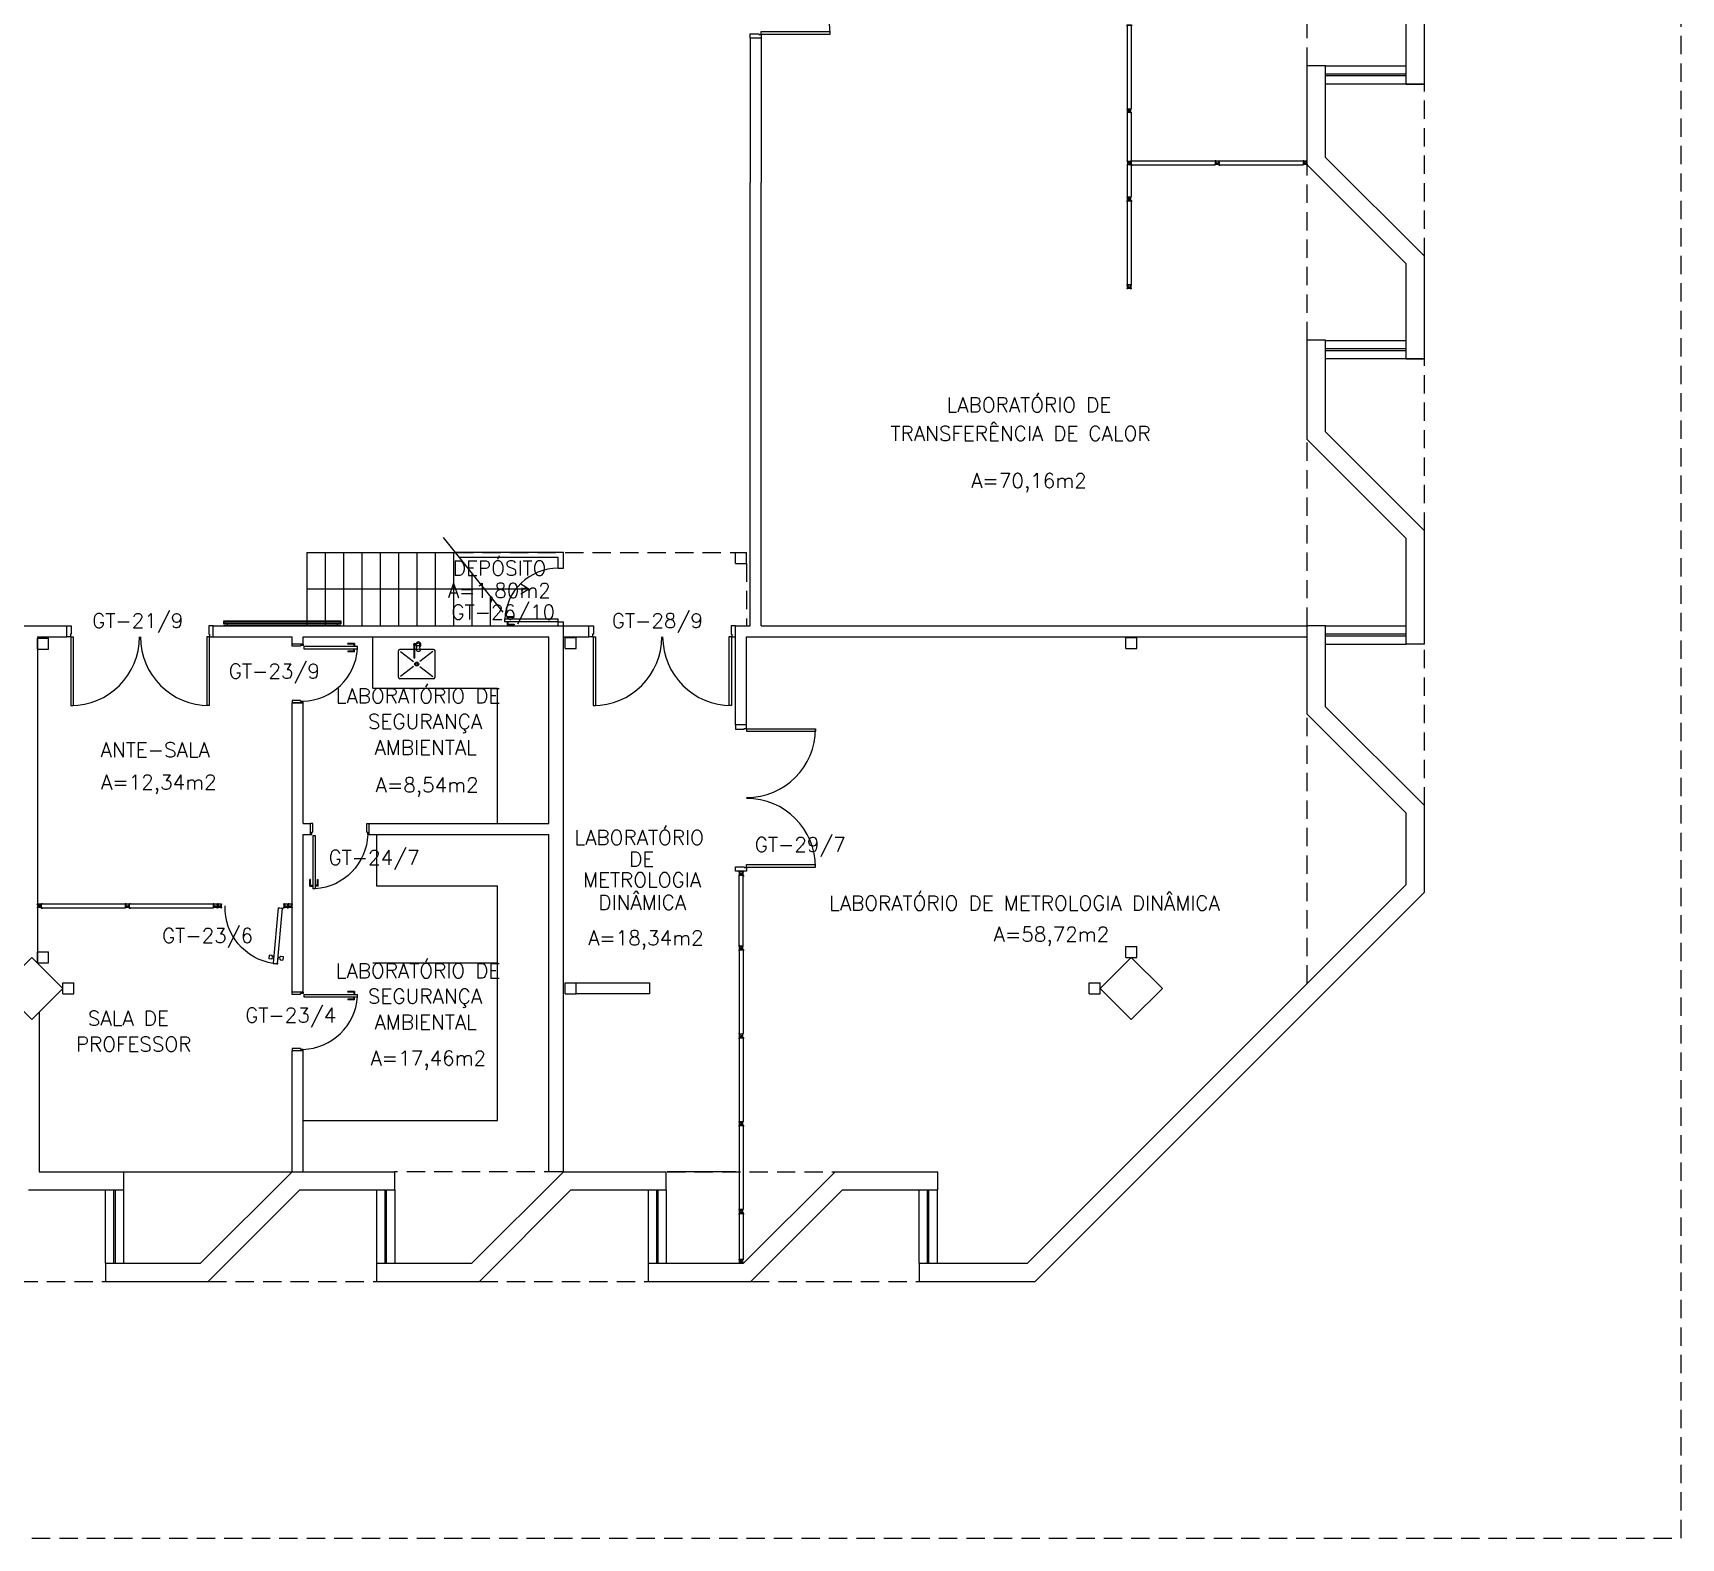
# Model space of a CAD drawing. Header units: centimetres. Extents: x -214 to 72, y 205 to 367.
# Drawn here: x 49.04 to 71.53, y 294.93 to 315.47 of the extents above; entities that cross this region are included whole.
import ezdxf

# ---------------------------------------------------------------- set-up
doc = ezdxf.new("R2010")
doc.units = ezdxf.units.CM
doc.header["$MEASUREMENT"] = 0
doc.linetypes.add('HIDDEN', pattern=[0.375, 0.25, -0.125])
doc.layers.get('0').update_dxf_attribs({"linetype": 'CONTINUOUS'})
for name, color, linetype in [('ALV', 2, 'CONTINUOUS'), ('AR-ATT01-EFL', 1, 'CONTINUOUS'), ('AREA', 2, 'CONTINUOUS'), ('BANC', 2, 'CONTINUOUS'), ('DIV', 2, 'CONTINUOUS'), ('ENDEREÇO NOVO', 2, 'CONTINUOUS'), ('ESQ', 1, 'CONTINUOUS'), ('ESTRUT', 3, 'CONTINUOUS'), ('PainelFELTRO', 2, 'CONTINUOUS'), ('PEÇAS', 1, 'CONTINUOUS'), ('PORTA', 1, 'CONTINUOUS'), ('PROJ', 1, 'HIDDEN'), ('PROJEÇÃO', 1, 'HIDDEN'), ('TEXTO', 2, 'CONTINUOUS')]:
    doc.layers.add(name, color=color, linetype=linetype)
doc.styles.add('UNB-100', font='simplex.shx', dxfattribs={"height": 0.2})

# ---------------------------------------------------------------- blocks, each defined once
blk = doc.blocks.new('PTDP')
at = {"color": 2}
for p, q in [((0.055, 1.015), (0.09, 1.015)), ((0.055, 0.075), (0.055, 1.015)), ((0.09, 0.075), (0.09, 1.015)), ((1.91, 0.075), (1.91, 1.015)), ((1.945, 1.015), (1.91, 1.015)), ((1.945, 0.075), (1.945, 1.015)), ((0.05, 0.075), (0, 0.075)), ((0, 0.075), (0, -0.075)), ((0.05, 0.04), (0.05, 0.075)), ((0.06, 0.04), (0.05, 0.04)), ((0.055, 0.075), (0.09, 0.075)), ((0.06, -0.075), (0.06, 0.04)), ((1.945, 0.075), (1.91, 0.075)), ((1.94, -0.075), (1.94, 0.04)), ((1.94, 0.04), (1.95, 0.04)), ((1.95, 0.04), (1.95, 0.075)), ((1.95, 0.075), (2, 0.075)), ((2, 0.075), (2, -0.075)), ((0, -0.075), (0.06, -0.075)), ((2, -0.075), (1.94, -0.075))]:
    blk.add_line(p, q, dxfattribs=at)
at = {"color": 1}
for centre, start, end in [((0.055, 0.075), 0, 90), ((1.945, 0.075), 90, 180)]:
    blk.add_arc(centre, 0.94, start, end, dxfattribs=at)
blk = doc.blocks.new('MTDIV')
for p, q in [((-0.0285, 0.0185), (-0.0285, 0.0285)), ((-0.0185, 0.0285), (-0.0285, 0.0285)), ((-0.0265, 0.0185), (-0.0285, 0.0185)), ((-0.0265, 0.0235), (-0.0265, 0.0265)), ((-0.0265, 0.0265), (-0.0185, 0.0265)), ((-0.0265, 0.0235), (0.0265, 0.0235)), ((-0.0215, 0.0235), (-0.0265, 0.0235)), ((-0.0265, 0.0185), (-0.0265, 0.0215)), ((-0.0265, 0.0215), (-0.0235, 0.0215)), ((-0.0235, 0.0215), (-0.0235, -0.0215)), ((-0.0215, 0.0235), (-0.0215, 0.0215)), ((-0.0215, 0.0215), (0.0215, 0.0215)), ((-0.0215, 0.0195), (0.0195, 0.0195)), ((-0.0215, 0.0195), (-0.0215, -0.0195)), ((-0.0185, 0.0265), (-0.0185, 0.0285)), ((-0.0049, 0), (0.0049, 0)), ((0, -0.0049), (0, 0.0049)), ((0.0195, 0.0095), (0.0115, 0.0095)), ((0.0115, 0.0095), (0.0115, 0.0075)), ((0.0215, 0.0075), (0.0115, 0.0075)), ((0.0135, 0.0075), (0.0135, 0.0055)), ((0.0215, 0.0055), (0.0135, 0.0055)), ((0.0185, 0.0265), (0.0185, 0.0285)), ((0.0185, 0.0285), (0.0285, 0.0285)), ((0.0185, 0.0265), (0.0265, 0.0265)), ((0.0195, 0.0195), (0.0195, 0.0095)), ((0.0215, 0.0235), (0.0215, 0.0075)), ((0.0215, 0.0235), (0.0265, 0.0235)), ((0.0215, 0.0055), (0.0215, -0.0055)), ((0.0235, 0.0215), (0.0235, -0.0215)), ((0.0265, 0.0215), (0.0235, 0.0215)), ((0.0265, 0.0235), (0.0265, 0.0265)), ((0.0265, 0.0185), (0.0265, 0.0215)), ((0.0265, 0.0185), (0.0285, 0.0185)), ((0.0285, 0.0185), (0.0285, 0.0285)), ((-0.0285, -0.0185), (-0.0285, -0.0285)), ((-0.0285, -0.0185), (-0.0265, -0.0185)), ((-0.0185, -0.0285), (-0.0285, -0.0285)), ((-0.0265, -0.0185), (-0.0265, -0.0215)), ((-0.0265, -0.0215), (-0.0235, -0.0215)), ((0.0265, -0.0235), (-0.0265, -0.0235)), ((-0.0265, -0.0235), (-0.0265, -0.0265)), ((-0.0215, -0.0235), (-0.0265, -0.0235)), ((-0.0185, -0.0265), (-0.0265, -0.0265)), ((-0.0215, -0.0195), (0.0195, -0.0195)), ((-0.0215, -0.0215), (0.0215, -0.0215)), ((-0.0215, -0.0215), (-0.0215, -0.0235)), ((-0.0185, -0.0265), (-0.0185, -0.0285)), ((0.0215, -0.0075), (0.0115, -0.0075)), ((0.0115, -0.0075), (0.0115, -0.0095)), ((0.0195, -0.0095), (0.0115, -0.0095)), ((0.0215, -0.0055), (0.0135, -0.0055)), ((0.0135, -0.0055), (0.0135, -0.0075)), ((0.0185, -0.0265), (0.0185, -0.0285)), ((0.0265, -0.0265), (0.0185, -0.0265)), ((0.0185, -0.0285), (0.0285, -0.0285)), ((0.0195, -0.0095), (0.0195, -0.0195)), ((0.0215, -0.0075), (0.0215, -0.0235)), ((0.0215, -0.0235), (0.0265, -0.0235)), ((0.0265, -0.0215), (0.0235, -0.0215)), ((0.0265, -0.0185), (0.0265, -0.0215)), ((0.0285, -0.0185), (0.0265, -0.0185)), ((0.0265, -0.0235), (0.0265, -0.0265)), ((0.0285, -0.0185), (0.0285, -0.0285))]:
    blk.add_line(p, q)
blk = doc.blocks.new('DIV12')
for p, q in [((-0.005, 0), (0.005, 0)), ((0, -0.005), (0, 0.005)), ((0.024, 0.018), (0.028, 0.018)), ((0.024, 0.018), (0.024, 0.016)), ((0.024, 0.016), (0.028, 0.016)), ((0.028, 0.03), (0.043, 0.03)), ((0.028, 0.018), (0.028, 0.03)), ((0.028, -0.017), (0.028, 0.016)), ((0.03, 0.028), (1.169, 0.028)), ((0.03, -0.029), (0.03, 0.028)), ((0.043, 0.03), (0.043, 0.028)), ((0.024, -0.017), (0.028, -0.017)), ((0.024, -0.017), (0.024, -0.019)), ((0.024, -0.019), (0.028, -0.019)), ((0.028, -0.031), (0.028, -0.019)), ((0.028, -0.031), (0.043, -0.031)), ((0.03, -0.029), (1.169, -0.029)), ((0.043, -0.029), (0.043, -0.031))]:
    blk.add_line(p, q)
blk = doc.blocks.new('PE80')
at = {"color": 2}
for p, q in [((0.075, 0), (-0.075, 0)), ((-0.075, -0.03), (-0.075, 0)), ((0.075, 0), (0.075, -0.02)), ((0.04, -0.03), (-0.075, -0.03)), ((0.075, -0.02), (0.04, -0.02)), ((0.04, -0.03), (0.04, -0.02)), ((0.085, -0.03), (0.817, -0.03)), ((0.085, -0.03), (0.085, -0.065)), ((0.085, -0.065), (0.817, -0.065)), ((0.817, -0.065), (0.817, -0.03)), ((0.04, -0.771), (-0.075, -0.771)), ((-0.075, -0.771), (-0.075, -0.801)), ((0.075, -0.801), (-0.075, -0.801)), ((0.04, -0.771), (0.04, -0.781)), ((0.075, -0.781), (0.04, -0.781)), ((0.075, -0.801), (0.075, -0.781))]:
    blk.add_line(p, q, dxfattribs=at)
at = {"color": 1}
for p, q in [((0.777, 0.01), (0.687, 0.01)), ((0.687, 0), (0.687, 0.01)), ((0.777, 0.01), (0.777, -0.03)), ((0.767, 0), (0.687, 0)), ((0.767, -0.095), (0.687, -0.095)), ((0.687, -0.095), (0.687, -0.105)), ((0.777, -0.105), (0.687, -0.105)), ((0.767, 0), (0.767, -0.03)), ((0.767, -0.095), (0.767, -0.065)), ((0.777, -0.105), (0.777, -0.065))]:
    blk.add_line(p, q, dxfattribs=at)
blk.add_arc((0.049, -0.012), 0.769, 271.908, 356.074, dxfattribs=at)
blk = doc.blocks.new('INOXA1-P')
for p, q in [((0.12, 0.23), (0.12, 0.047)), ((0.22, 0.25), (0.14, 0.25)), ((0.5, 0.25), (0.22, 0.25)), ((0.52, 0.23), (0.52, -0.23)), ((0.043, 0.008), (0.043, -0.022)), ((0.062, 0.04), (0.071, 0.04)), ((0.131, 0.048), (0.076, 0.043)), ((0.131, -0.002), (0.076, 0.003)), ((0.15, 0.22), (0.287, 0.043)), ((0.353, 0.043), (0.49, 0.22)), ((0.22, -0.027), (0.054, -0.027)), ((0.22, -0.037), (0.054, -0.037)), ((0.063, -0.003), (0.063, -0.021)), ((0.12, -0.001), (0.12, -0.027)), ((0.12, -0.037), (0.12, -0.23)), ((0.15, -0.22), (0.287, -0.043)), ((0.231, -0.027), (0.22, -0.027)), ((0.231, -0.037), (0.22, -0.037)), ((0.353, -0.043), (0.49, -0.22)), ((0.22, -0.25), (0.14, -0.25)), ((0.5, -0.25), (0.22, -0.25))]:
    blk.add_line(p, q)
blk.add_lwpolyline([(0.076, 0.003), (0.072, 0.004), (0.069, 0.009), (0.067, 0.015), (0.066, 0.023), (0.067, 0.031), (0.069, 0.037), (0.072, 0.042), (0.076, 0.043)])
blk.add_lwpolyline([(0.131, 0.048), (0.137, 0.046), (0.143, 0.041), (0.147, 0.033), (0.148, 0.023), (0.147, 0.013), (0.143, 0.006), (0.137, 0), (0.131, -0.002), (0.125, 0), (0.119, 0.006), (0.115, 0.013), (0.114, 0.023), (0.115, 0.033), (0.119, 0.041), (0.125, 0.046)], close=True)
for radius in [0.0266, 0.0163]:
    blk.add_circle((0.32, 0), radius)
for centre, radius, start, end in [((0.14, 0.23), 0.02, 90, 180), ((0.5, 0.23), 0.02, 360, 90), ((0.054, 0.023), 0.0349, 36.1705, 252.2568), ((0.054, 0.023), 0.0189, 62.7367, 235.7375), ((0.073, -0.003), 0.01, 102.8285, 180), ((0.054, 0.023), 0.0349, 285.5373, 323.9987), ((0.054, -0.032), 0.0145, 20.161, 339.839), ((0.054, -0.032), 0.005, 90.0037, 269.9963), ((0.231, -0.032), 0.00738, 222.6559, 137.3441), ((0.231, -0.032), 0.005, 269.9935, 90.0065), ((0.14, -0.23), 0.02, 180, 270), ((0.5, -0.23), 0.02, 270, 360)]:
    blk.add_arc(centre, radius, start, end)
blk = doc.blocks.new('PLXD')
at = {"color": 1}
for p, q in [((-0.194, 0.727), (-0.233, 0.723)), ((-0.229, 0.673), (-0.233, 0.723)), ((-0.189, 0.677), (-0.229, 0.673)), ((-0.192, 0.712), (-0.194, 0.727)), ((-0.164, 0.714), (-0.192, 0.712)), ((-0.162, 0.694), (-0.19, 0.692)), ((-0.189, 0.677), (-0.19, 0.692)), ((-0.107, 0.719), (-0.079, 0.722)), ((-0.106, 0.7), (-0.077, 0.702)), ((-0.08, 0.737), (-0.041, 0.74)), ((-0.079, 0.722), (-0.08, 0.737)), ((-0.076, 0.687), (-0.077, 0.702)), ((-0.076, 0.687), (-0.036, 0.691)), ((-0.036, 0.691), (-0.041, 0.74))]:
    blk.add_line(p, q, dxfattribs=at)
at = {"color": 2}
for p, q in [((-0.172, 0.786), (-0.161, 0.787)), ((-0.172, 0.786), (-0.171, 0.772)), ((-0.169, 0.772), (-0.171, 0.772)), ((-0.17, 0.784), (-0.114, 0.789)), ((-0.17, 0.784), (-0.103, 0.028)), ((-0.159, 0.792), (-0.161, 0.792)), ((-0.161, 0.792), (-0.161, 0.787)), ((-0.159, 0.792), (-0.159, 0.787)), ((-0.159, 0.787), (-0.126, 0.79)), ((-0.124, 0.795), (-0.126, 0.795)), ((-0.126, 0.795), (-0.126, 0.79)), ((-0.124, 0.795), (-0.124, 0.79)), ((-0.124, 0.79), (-0.112, 0.791)), ((-0.114, 0.789), (-0.046, 0.033)), ((-0.112, 0.791), (-0.11, 0.777)), ((-0.11, 0.777), (-0.112, 0.777)), ((-0.105, 0.026), (-0.106, 0.04)), ((-0.104, 0.04), (-0.106, 0.04)), ((-0.105, 0.026), (-0.093, 0.027)), ((-0.103, 0.028), (-0.046, 0.033)), ((-0.092, 0.022), (-0.093, 0.027)), ((-0.09, 0.022), (-0.092, 0.022)), ((-0.091, 0.027), (-0.058, 0.03)), ((-0.09, 0.022), (-0.091, 0.027)), ((-0.057, 0.025), (-0.058, 0.03)), ((-0.055, 0.025), (-0.057, 0.025)), ((-0.056, 0.03), (-0.044, 0.031)), ((-0.055, 0.025), (-0.056, 0.03)), ((-0.045, 0.045), (-0.047, 0.045)), ((-0.044, 0.031), (-0.045, 0.045)), ((-0.008, 0), (0.006, 0)), ((0, 0.007), (0, -0.006))]:
    blk.add_line(p, q, dxfattribs=at)
at = {"color": 1}
blk.add_arc((-0.064, 0.029), 0.764, 98.125, 182.1419, dxfattribs=at)
blk = doc.blocks.new('PainelFELTRO')
at = {"layer": 'PainelFELTRO'}
blk.add_hatch(color=2, dxfattribs=at).paths.add_polyline_path([(0.01, 0.06), (0.01, 0.03), (1.59, 0.03), (1.59, 0.06)])
for p, q in [((1.6, 0.07), (0, 0.07)), ((0, 0.07), (0, 0.02)), ((0, 0.02), (1.6, 0.02)), ((1.6, 0.02), (1.6, 0.07))]:
    blk.add_line(p, q, dxfattribs=at)
at = {"layer": 'PainelFELTRO', "color": 1}
for p, q in [((0, 0), (1.6, 0)), ((0.05, 0.02), (0.05, 0)), ((1.55, 0), (1.55, 0.02))]:
    blk.add_line(p, q, dxfattribs=at)
at = {"layer": 'PainelFELTRO', "color": 2}
for p, q in [((1.59, 0.06), (0.01, 0.06)), ((0.01, 0.06), (0.01, 0.03)), ((0.01, 0.03), (1.59, 0.03)), ((1.59, 0.03), (1.59, 0.06))]:
    blk.add_line(p, q, dxfattribs=at)

msp = doc.modelspace()

# ---------------------------------------------------------------- linework, layer by layer
at = {"color": 2}
for p, q in [((58.675, 299.362), (58.675, 299.348)), ((58.675, 299.362), (58.687, 299.362)), ((58.677, 299.348), (58.675, 299.348)), ((58.677, 299.36), (58.677, 298.728)), ((58.677, 299.36), (58.734, 299.36)), ((58.687, 299.367), (58.687, 299.362)), ((58.689, 299.367), (58.687, 299.367)), ((58.689, 299.367), (58.689, 299.362)), ((58.689, 299.362), (58.722, 299.362)), ((58.7, 299.391), (58.711, 299.391)), ((58.706, 299.396), (58.706, 299.386)), ((58.722, 299.367), (58.722, 299.362)), ((58.724, 299.367), (58.722, 299.367)), ((58.724, 299.367), (58.724, 299.362)), ((58.724, 299.362), (58.736, 299.362)), ((58.734, 299.36), (58.734, 298.728)), ((58.736, 299.348), (58.734, 299.348)), ((58.736, 299.362), (58.736, 299.348)), ((58.677, 298.691), (58.677, 298.681)), ((58.734, 298.691), (58.734, 298.681))]:
    msp.add_line(p, q, dxfattribs=at)
at = {"layer": 'ALV'}
for p, q in [((68.029, 314.775), (68.029, 316.175)), ((67.779, 314.775), (67.779, 316.071)), ((58.98, 315.402), (58.83, 315.402)), ((58.83, 315.402), (58.83, 313.43)), ((58.98, 315.402), (58.98, 313.43)), ((66.679, 315.025), (66.429, 315.025)), ((66.429, 313.671), (66.429, 315.025)), ((66.679, 313.774), (66.679, 315.025)), ((68.029, 314.775), (67.779, 314.775)), ((67.779, 314.775), (68.029, 314.775)), ((66.429, 313.671), (67.779, 312.321)), ((66.679, 313.774), (68.029, 312.424)), ((58.83, 307.381), (58.83, 313.43)), ((58.98, 307.381), (58.98, 313.43)), ((67.779, 311.024), (67.779, 312.321)), ((68.029, 311.024), (68.029, 312.424)), ((66.679, 311.278), (66.429, 311.278)), ((66.429, 309.924), (66.429, 311.278)), ((66.679, 310.028), (66.679, 311.278)), ((68.029, 311.024), (67.779, 311.024)), ((67.779, 311.024), (68.029, 311.024)), ((66.429, 309.924), (67.779, 308.574)), ((66.679, 310.028), (68.029, 308.678)), ((67.779, 307.131), (67.779, 308.574)), ((68.029, 307.131), (68.029, 308.678)), ((68.029, 307.131), (68.029, 308.678)), ((58.63, 308.231), (58.63, 308.381)), ((58.63, 308.381), (58.78, 308.381)), ((58.78, 308.231), (58.78, 308.381)), ((56.21, 308.166), (56.28, 308.166)), ((58.63, 308.231), (58.78, 308.231)), ((48.554, 307.381), (49.504, 307.381)), ((51.504, 307.381), (56.28, 307.381)), ((56.21, 307.435), (56.28, 307.435)), ((56.28, 306.031), (56.28, 307.381)), ((56.29, 307.381), (56.63, 307.381)), ((56.63, 307.231), (56.63, 307.381)), ((58.63, 307.381), (58.83, 307.381)), ((58.63, 306.031), (58.63, 307.381)), ((58.98, 307.381), (66.429, 307.381)), ((66.429, 306.174), (66.429, 307.381)), ((66.679, 307.381), (66.429, 307.381)), ((66.679, 306.277), (66.679, 307.381)), ((49.104, 307.231), (49.104, 303.531)), ((49.104, 307.231), (49.504, 307.231)), ((49.104, 307.213), (49.254, 307.213)), ((49.104, 307.063), (49.104, 307.213)), ((49.254, 307.063), (49.254, 307.213)), ((51.504, 307.231), (52.58, 307.231)), ((52.58, 307.131), (52.58, 307.231)), ((52.73, 307.231), (56.08, 307.231)), ((52.73, 307.131), (52.73, 307.231)), ((56.08, 304.681), (56.08, 307.231)), ((56.28, 307.231), (56.63, 307.231)), ((56.305, 307.07), (56.305, 307.22)), ((56.305, 307.22), (56.455, 307.22)), ((56.455, 307.07), (56.455, 307.22)), ((58.78, 307.231), (66.429, 307.231)), ((58.78, 306.031), (58.78, 307.231)), ((63.954, 307.073), (63.954, 307.223)), ((63.954, 307.223), (64.104, 307.223)), ((64.104, 307.073), (64.104, 307.223)), ((49.104, 307.063), (49.254, 307.063)), ((52.73, 307.131), (52.58, 307.131)), ((56.305, 307.07), (56.455, 307.07)), ((63.954, 307.073), (64.104, 307.073)), ((68.029, 307.131), (67.779, 307.131)), ((52.58, 303.531), (52.581, 306.33)), ((52.58, 306.33), (52.73, 306.33)), ((52.73, 304.681), (52.73, 306.33)), ((66.679, 306.277), (68.029, 304.927)), ((56.28, 299.931), (56.28, 306.031)), ((66.429, 306.174), (67.779, 304.824)), ((68.029, 303.744), (68.029, 304.927)), ((52.73, 304.681), (52.83, 304.681)), ((53.631, 304.681), (56.08, 304.681)), ((67.779, 303.848), (67.779, 304.824)), ((52.73, 304.531), (52.83, 304.531)), ((52.73, 302.381), (52.73, 304.531)), ((53.631, 304.531), (56.08, 304.531)), ((56.08, 299.931), (56.08, 304.531)), ((62.612, 298.681), (67.779, 303.848)), ((62.716, 298.431), (68.029, 303.744)), ((49.104, 303.531), (49.104, 302.78)), ((52.581, 302.366), (52.58, 303.531)), ((49.104, 302.78), (49.104, 302.93)), ((49.104, 302.93), (49.254, 302.93)), ((49.254, 302.78), (49.254, 302.93)), ((63.954, 303.005), (64.104, 303.005)), ((63.954, 302.855), (63.954, 303.005)), ((64.104, 302.855), (64.104, 303.005)), ((49.104, 302.78), (49.254, 302.78)), ((63.954, 302.855), (64.104, 302.855)), ((49.453, 302.356), (49.453, 302.506)), ((49.453, 302.506), (49.603, 302.506)), ((49.603, 302.356), (49.603, 302.506)), ((56.305, 302.356), (56.305, 302.506)), ((56.305, 302.506), (56.455, 302.506)), ((56.455, 302.356), (56.455, 302.506)), ((63.455, 302.356), (63.455, 302.506)), ((63.455, 302.506), (63.605, 302.506)), ((63.605, 302.356), (63.605, 302.506)), ((49.453, 302.356), (49.603, 302.356)), ((56.305, 302.356), (56.455, 302.356)), ((63.455, 302.356), (63.605, 302.356)), ((49.129, 302.107), (49.129, 299.931)), ((52.58, 299.931), (52.58, 301.58)), ((52.73, 299.931), (52.73, 301.58)), ((49.129, 299.931), (50.282, 299.931)), ((50.282, 299.681), (50.282, 299.931)), ((51.33, 298.681), (52.58, 299.931)), ((52.58, 299.931), (53.982, 299.931)), ((53.982, 299.681), (53.982, 299.931)), ((55.03, 298.681), (56.28, 299.931)), ((56.28, 299.931), (57.682, 299.931)), ((57.682, 299.681), (57.682, 299.931)), ((58.737, 298.681), (59.987, 299.931)), ((59.987, 299.931), (61.389, 299.931)), ((61.389, 299.681), (61.389, 299.931)), ((48.984, 299.681), (50.282, 299.681)), ((51.434, 298.431), (52.684, 299.681)), ((52.684, 299.681), (53.982, 299.681)), ((55.134, 298.431), (56.384, 299.681)), ((56.384, 299.681), (57.682, 299.681)), ((58.84, 298.431), (60.09, 299.681)), ((60.09, 299.681), (61.389, 299.681)), ((50.032, 298.681), (51.33, 298.681)), ((50.032, 298.681), (50.032, 298.431)), ((53.732, 298.681), (55.03, 298.681)), ((53.732, 298.681), (53.732, 298.431)), ((57.439, 298.681), (58.737, 298.681)), ((57.439, 298.681), (57.439, 298.431)), ((61.133, 298.681), (62.612, 298.681)), ((61.133, 298.681), (61.133, 298.431)), ((50.032, 298.431), (51.434, 298.431)), ((53.732, 298.431), (55.134, 298.431)), ((57.439, 298.431), (58.84, 298.431)), ((61.133, 298.431), (62.716, 298.431))]:
    msp.add_line(p, q, dxfattribs=at)
at = {"layer": 'AR-ATT01-EFL'}
for q in [(52.78, 307.881), (55.702, 307.95), (55.702, 307.811)]:
    msp.add_line((55.811, 307.881), q, dxfattribs=at)
at = {"layer": 'BANC'}
for p, q in [((56.28, 308.381), (54.804, 308.381)), ((56.21, 308.311), (54.86, 308.311)), ((56.21, 308.166), (56.21, 308.311)), ((56.28, 308.166), (56.28, 308.381)), ((56.21, 307.381), (56.21, 307.435)), ((56.28, 307.381), (56.28, 307.435)), ((56.455, 302.506), (57.455, 302.506)), ((57.455, 302.506), (57.455, 302.356)), ((57.455, 302.356), (56.455, 302.356)), ((50.282, 299.931), (52.58, 299.931)), ((58.63, 299.931), (57.695, 299.931))]:
    msp.add_line(p, q, dxfattribs=at)
at = {"layer": 'DIV'}
for p, q in [((63.972, 314.381), (63.972, 313.728)), ((64.029, 314.381), (64.029, 313.728)), ((63.972, 313.671), (63.972, 313.238)), ((64.029, 313.671), (64.029, 313.238)), ((58.711, 304.002), (58.7, 304.002)), ((58.705, 303.997), (58.705, 304.007)), ((58.675, 303.974), (58.675, 303.959)), ((58.687, 303.974), (58.675, 303.974)), ((58.675, 303.959), (58.677, 303.959)), ((58.734, 303.972), (58.677, 303.972)), ((58.677, 303.015), (58.677, 303.972)), ((58.687, 303.979), (58.687, 303.974)), ((58.687, 303.979), (58.689, 303.979)), ((58.689, 303.979), (58.689, 303.974)), ((58.722, 303.974), (58.689, 303.974)), ((58.722, 303.979), (58.722, 303.974)), ((58.722, 303.979), (58.724, 303.979)), ((58.724, 303.979), (58.724, 303.974)), ((58.736, 303.974), (58.724, 303.974)), ((58.734, 303.015), (58.734, 303.972)), ((58.734, 303.959), (58.736, 303.959)), ((58.736, 303.974), (58.736, 303.959))]:
    msp.add_line(p, q, dxfattribs=at)
at = {"layer": 'ESQ'}
for p, q in [((66.679, 315.025), (67.779, 315.025)), ((67.779, 314.91), (66.679, 314.91)), ((66.679, 314.89), (67.779, 314.89)), ((67.779, 314.775), (66.679, 314.775)), ((66.679, 311.274), (67.779, 311.274)), ((67.779, 311.159), (66.679, 311.159)), ((66.679, 311.139), (67.779, 311.139)), ((67.779, 311.024), (66.679, 311.024)), ((54.64, 308.588), (55.453, 307.566)), ((52.78, 308.381), (54.804, 308.381)), ((52.78, 308.381), (52.78, 307.381)), ((53.03, 308.381), (53.03, 307.381)), ((53.28, 308.381), (53.28, 307.381)), ((53.53, 308.381), (53.53, 307.381)), ((53.78, 308.381), (53.78, 307.381)), ((54.03, 308.381), (54.03, 307.381)), ((54.28, 308.381), (54.28, 307.381)), ((54.53, 308.381), (54.53, 307.381)), ((54.78, 308.381), (54.78, 307.381)), ((55.03, 308.097), (55.03, 307.381)), ((55.28, 307.782), (55.28, 307.381)), ((66.679, 307.381), (67.779, 307.381)), ((67.779, 307.266), (66.679, 307.266)), ((66.679, 307.246), (67.779, 307.246)), ((66.679, 307.131), (67.779, 307.131)), ((50.029, 299.681), (50.029, 298.681)), ((50.144, 299.681), (50.144, 298.681)), ((50.164, 299.681), (50.164, 298.681)), ((50.279, 299.681), (50.279, 298.681)), ((53.729, 299.681), (53.729, 298.681)), ((53.844, 299.681), (53.844, 298.681)), ((53.864, 299.681), (53.864, 298.681)), ((53.979, 299.681), (53.979, 298.681)), ((57.435, 299.681), (57.435, 298.681)), ((57.55, 299.681), (57.55, 298.681)), ((57.57, 299.681), (57.57, 298.681)), ((57.685, 299.681), (57.685, 298.681)), ((61.129, 299.681), (61.129, 298.681)), ((61.244, 299.681), (61.244, 298.681)), ((61.264, 299.681), (61.264, 298.681)), ((61.379, 299.681), (61.379, 298.681))]:
    msp.add_line(p, q, dxfattribs=at)
at = {"layer": 'ESQ', "linetype": 'HIDDEN'}
for p, q in [((54.804, 308.381), (58.63, 308.381)), ((58.78, 308.231), (58.78, 307.381))]:
    msp.add_line(p, q, dxfattribs=at)
at = {"layer": 'ESTRUT'}
for points in [[(49.029, 302.007), (49.453, 302.431), (49.029, 302.855), (48.605, 302.431)], [(64.029, 302.007), (64.453, 302.431), (64.029, 302.855), (63.605, 302.431)]]:
    msp.add_lwpolyline(points, close=True, dxfattribs=at)
at = {"layer": 'PEÇAS', "linetype": 'Continuous'}
for p, q in [((53.68, 306.531), (53.68, 307.231)), ((53.68, 306.531), (55.38, 306.531)), ((55.38, 304.681), (55.38, 306.531)), ((53.731, 304.531), (53.731, 303.831)), ((53.731, 303.831), (55.38, 303.831)), ((55.38, 300.631), (55.38, 303.831)), ((53.68, 302.782), (55.38, 302.782)), ((52.73, 300.631), (55.38, 300.631))]:
    msp.add_line(p, q, dxfattribs=at)
at = {"layer": 'PORTA'}
for p, q in [((55.479, 307.47), (55.479, 307.435)), ((56.21, 307.47), (55.479, 307.47)), ((56.21, 307.435), (55.479, 307.435)), ((55.519, 307.51), (55.519, 307.47)), ((55.519, 307.51), (55.609, 307.51)), ((55.519, 307.395), (55.519, 307.435)), ((55.519, 307.395), (55.609, 307.395)), ((55.529, 307.5), (55.529, 307.47)), ((55.529, 307.5), (55.609, 307.5)), ((55.529, 307.405), (55.529, 307.435)), ((55.529, 307.405), (55.609, 307.405)), ((55.609, 307.5), (55.609, 307.51)), ((55.609, 307.405), (55.609, 307.395)), ((56.21, 307.435), (56.21, 307.47))]:
    msp.add_line(p, q, dxfattribs=at)
msp.add_arc((56.21, 307.435), 0.731, 90, 177.3429, dxfattribs=at)
at = {"layer": 'PROJ'}
for p, q in [((71.529, 294.931), (71.529, 339.931)), ((68.029, 312.424), (68.029, 314.775)), ((68.029, 308.678), (68.029, 311.024)), ((68.029, 304.927), (68.029, 307.131)), ((47.734, 298.431), (50.032, 298.431)), ((51.434, 298.431), (53.732, 298.431)), ((55.134, 298.431), (57.439, 298.431)), ((58.84, 298.431), (61.133, 298.431)), ((26.529, 294.931), (71.529, 294.931))]:
    msp.add_line(p, q, dxfattribs=at)
at = {"layer": 'PROJEÇÃO'}
for p, q in [((66.429, 315.025), (66.429, 317.421)), ((66.429, 311.278), (66.429, 313.671)), ((66.429, 307.381), (66.429, 309.924)), ((66.429, 302.498), (66.429, 306.174)), ((50.282, 299.931), (52.587, 299.931)), ((56.268, 299.931), (53.976, 299.931)), ((57.695, 299.931), (59.987, 299.931))]:
    msp.add_line(p, q, dxfattribs=at)

# ---------------------------------------------------------------- block references
at = {"layer": 'ALV', "color": 6, "xscale": -1}
msp.add_blockref('PainelFELTRO', (53.246, 307.381), dxfattribs=at)
at = {"layer": 'DIV'}
for name, p, rotation in [('DIV12', (64, 315.609), 270), ('MTDIV', (64, 314.409), 180), ('MTDIV', (65.2, 313.699), 270), ('MTDIV', (66.4, 313.699), 180), ('MTDIV', (64, 313.209), 180), ('DIV12', (64, 313.209), 270), ('MTDIV', (64, 312.009), 270), ('MTDIV', (58.705, 304.002), 270), ('MTDIV', (49.132, 303.559), 180), ('MTDIV', (50.332, 303.559), 270), ('MTDIV', (51.532, 303.559), 270), ('MTDIV', (51.589, 303.559), 270), ('MTDIV', (52.495, 303.559), 270), ('MTDIV', (52.552, 303.559), 270), ('DIV12', (58.706, 302.987), 270), ('MTDIV', (58.706, 302.987), 180), ('DIV12', (58.706, 301.787), 270), ('MTDIV', (58.706, 301.787), 180), ('MTDIV', (58.706, 300.589), 180)]:
    msp.add_blockref(name, p, dxfattribs=dict(at, rotation=rotation))
for name, p in [('MTDIV', (64, 313.699)), ('DIV12', (64, 313.699)), ('DIV12', (64, 313.699)), ('DIV12', (65.2, 313.699)), ('DIV12', (49.132, 303.559)), ('DIV12', (50.332, 303.559))]:
    msp.add_blockref(name, p, dxfattribs=at)
at = {"layer": 'DIV', "xscale": -1, "rotation": 180}
msp.add_blockref('PLXD', (52.495, 303.559), dxfattribs=at)
at = {"layer": 'DIV', "color": 2}
for name, p, rotation in [('DIV12', (58.706, 300.589), 270), ('MTDIV', (58.706, 299.391), 180), ('MTDIV', (58.706, 298.709), 180)]:
    msp.add_blockref(name, p, dxfattribs=dict(at, rotation=rotation))
at = {"layer": 'PEÇAS', "linetype": 'Continuous', "rotation": 270}
msp.add_blockref('INOXA1-P', (54.28, 307.179), dxfattribs=at)
at = {"layer": 'PORTA'}
for p, rotation in [((58.905, 317.402), 270), ((51.504, 307.306), 180), ((58.63, 307.306), 180), ((58.705, 306.031), 270)]:
    msp.add_blockref('PTDP', p, dxfattribs=dict(at, rotation=rotation))
for p in [(52.655, 307.131), (52.655, 302.381)]:
    msp.add_blockref('PE80', p, dxfattribs=at)
at = {"layer": 'PORTA', "xscale": -1, "rotation": 90}
msp.add_blockref('PE80', (52.83, 304.606), dxfattribs=at)

# ---------------------------------------------------------------- texts
at = {"layer": 'AREA', "style": 'UNB-100'}
for s, p in [('A=70,16m2', (61.844, 309.262)), ('A=1,80m2', (54.703, 307.764)), ('A=12,34m2', (49.972, 305.147)), ('A=8,54m2', (53.719, 305.109)), ('A=18,34m2', (56.617, 303.022)), ('A=58,72m2', (62.15, 303.071)), ('A=17,46m2', (53.649, 301.382))]:
    msp.add_text(s, height=0.2, dxfattribs=at).set_placement(p)
at = {"layer": 'ENDEREÇO NOVO', "style": 'UNB-100'}
for s, p in [('GT-26/10', (54.753, 307.469)), ('GT-21/9', (49.851, 307.351)), ('GT-28/9', (56.941, 307.351)), ('GT-23/9', (51.715, 306.662)), ('GT-29/7', (58.891, 304.295)), ('GT-24/7', (53.076, 304.118)), ('GT-23/6', (50.805, 303.053)), ('GT-23/4', (51.939, 301.967))]:
    msp.add_text(s, height=0.2, dxfattribs=at).set_placement(p)
at = {"layer": 'TEXTO', "style": 'UNB-100'}
for s, p in [('LABORATÓRIO DE', (61.509, 310.295)), ('TRANSFERÊNCIA DE CALOR', (60.744, 309.907)), ('DEPÓSITO', (54.772, 308.067)), ('LABORATÓRIO DE', (53.175, 306.323)), ('SEGURANÇA', (53.613, 305.974)), ('AMBIENTAL', (53.702, 305.62)), ('ANTE-SALA', (49.967, 305.588)), ('LABORATÓRIO', (56.432, 304.391)), ('DE', (57.177, 304.096)), ('METROLOGIA', (56.548, 303.812)), ('DINÂMICA', (56.757, 303.506)), ('LABORATÓRIO DE METROLOGIA DINÂMICA', (59.905, 303.497)), ('LABORATÓRIO DE', (53.175, 302.573)), ('SEGURANÇA', (53.613, 302.225)), ('SALA DE ', (49.792, 301.924)), ('AMBIENTAL', (53.702, 301.871)), ('PROFESSOR', (49.629, 301.571))]:
    msp.add_text(s, height=0.2, dxfattribs=at).set_placement(p)

doc.saveas('drawing.dxf')
